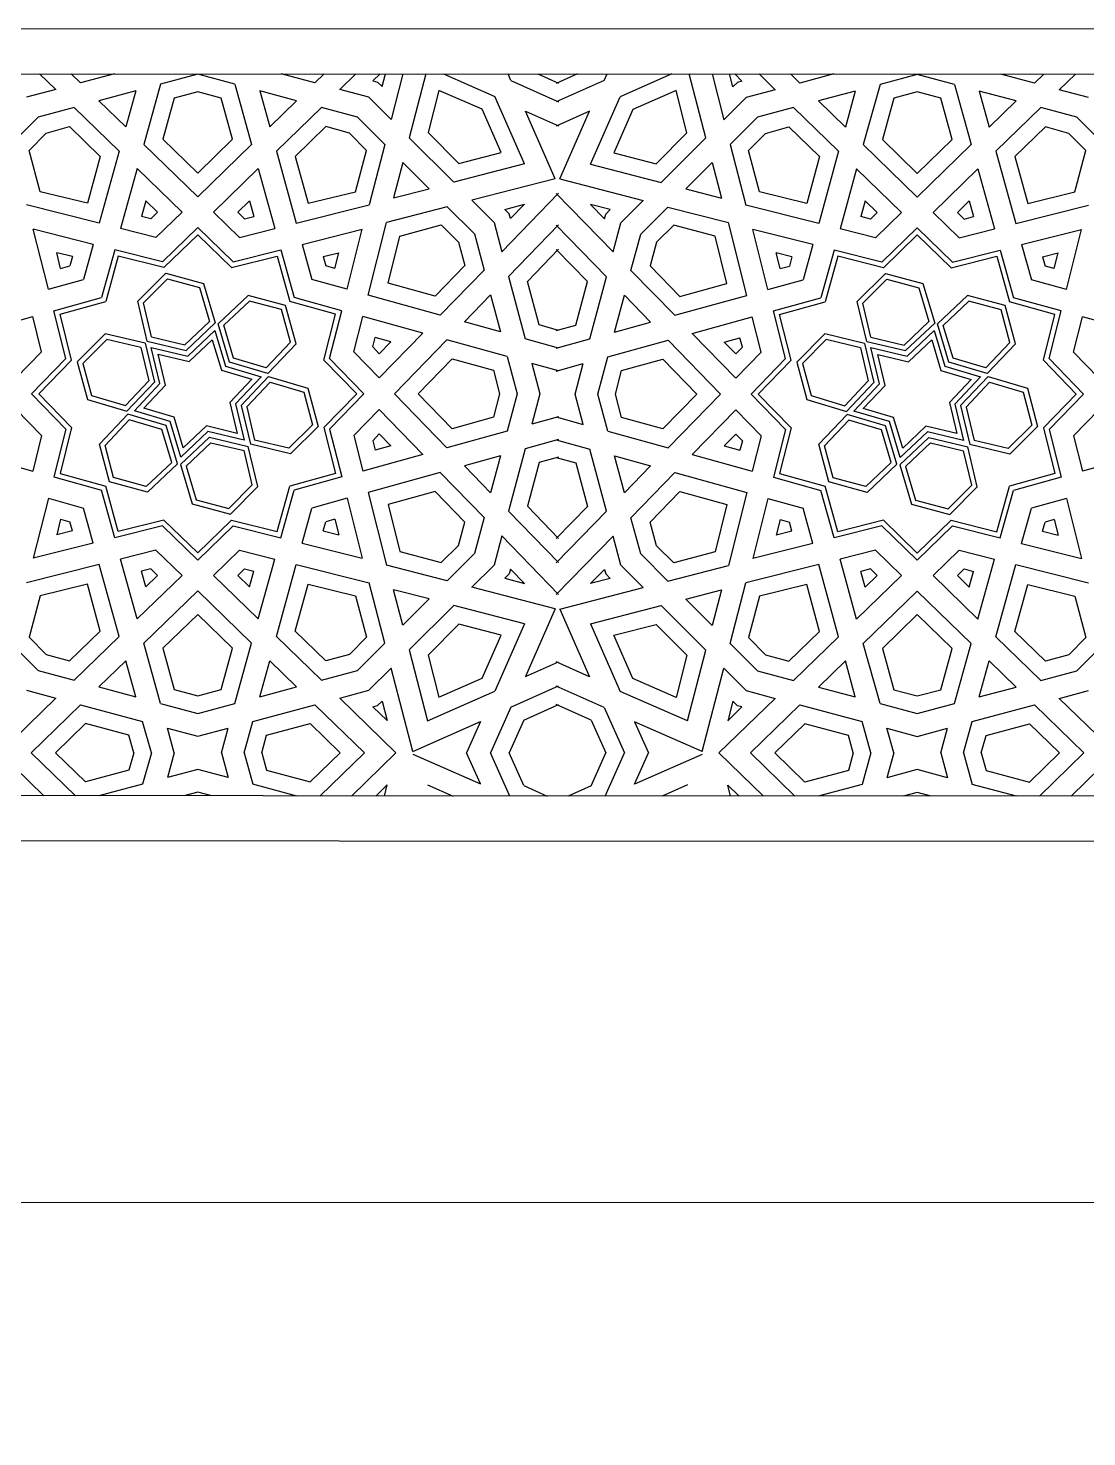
# Model space of a CAD drawing. Header units: inches. Extents: x 13054 to 48691, y 5623 to 20391.
# Drawn here: x 48377.55 to 48389.29, y 18873.44 to 18889.05 of the extents above; entities that cross this region are included whole.
import ezdxf

# ---------------------------------------------------------------- set-up
doc = ezdxf.new("R2010")
doc.units = ezdxf.units.IN
doc.header["$MEASUREMENT"] = 0

msp = doc.modelspace()

# ---------------------------------------------------------------- linework, layer by layer
at = {"transparency": 33554483}
for p, q in [((48359.01, 18889.046), (48454.949, 18889.021)), ((48359.51, 18888.546), (48454.449, 18888.521)), ((48377.68, 18888.541), (48377.86, 18888.367)), ((48378.031, 18888.541), (48378.134, 18888.44)), ((48378.51, 18888.541), (48378.134, 18888.44)), ((48380.733, 18888.44), (48380.359, 18888.54)), ((48380.836, 18888.54), (48380.733, 18888.44)), ((48381.186, 18888.54), (48381.008, 18888.367)), ((48381.456, 18888.54), (48381.376, 18888.462)), ((48381.477, 18888.399), (48381.514, 18888.54)), ((48381.708, 18888.54), (48381.577, 18888.034)), ((48381.96, 18888.54), (48381.777, 18887.833)), ((48382.158, 18888.54), (48382.728, 18888.289)), ((48382.905, 18888.467), (48382.873, 18888.54)), ((48383.203, 18888.54), (48383.434, 18888.436)), ((48383.644, 18888.539), (48383.408, 18888.434)), ((48383.937, 18888.465), (48383.97, 18888.539)), ((48384.687, 18888.539), (48384.115, 18888.287)), ((48385.065, 18887.831), (48384.882, 18888.539)), ((48385.134, 18888.539), (48385.265, 18888.032)), ((48385.365, 18888.397), (48385.328, 18888.539)), ((48385.385, 18888.539), (48385.466, 18888.46)), ((48385.655, 18888.539), (48385.834, 18888.364)), ((48386.005, 18888.539), (48386.109, 18888.438)), ((48386.485, 18888.539), (48386.109, 18888.438)), ((48388.708, 18888.438), (48388.334, 18888.538)), ((48388.811, 18888.538), (48388.708, 18888.438)), ((48389.161, 18888.538), (48388.982, 18888.364)), ((48379.021, 18888.425), (48378.836, 18887.758)), ((48379.434, 18888.536), (48379.021, 18888.425)), ((48379.846, 18888.425), (48379.434, 18888.536)), ((48379.846, 18888.425), (48380.031, 18887.758)), ((48381.376, 18888.462), (48381.427, 18888.449)), ((48381.427, 18888.449), (48381.477, 18888.399)), ((48382.905, 18888.467), (48383.434, 18888.231)), ((48383.937, 18888.465), (48383.408, 18888.229)), ((48385.415, 18888.446), (48385.365, 18888.397)), ((48385.466, 18888.46), (48385.415, 18888.446)), ((48386.996, 18888.423), (48386.811, 18887.756)), ((48387.408, 18888.533), (48386.996, 18888.423)), ((48387.821, 18888.423), (48387.408, 18888.533)), ((48387.821, 18888.423), (48388.006, 18887.756)), ((48377.86, 18888.367), (48377.537, 18888.28)), ((48378.748, 18888.352), (48378.338, 18888.242)), ((48378.338, 18888.242), (48378.637, 18887.952)), ((48378.748, 18888.352), (48378.637, 18887.952)), ((48379.174, 18888.271), (48379.047, 18887.815)), ((48379.434, 18888.341), (48379.174, 18888.271)), ((48379.694, 18888.271), (48379.434, 18888.341)), ((48379.82, 18887.815), (48379.694, 18888.271)), ((48380.529, 18888.242), (48380.12, 18888.352)), ((48380.12, 18888.352), (48380.231, 18887.952)), ((48380.529, 18888.242), (48380.231, 18887.952)), ((48381.33, 18888.28), (48381.008, 18888.367)), ((48381.577, 18888.034), (48381.33, 18888.28)), ((48382.107, 18888.357), (48381.986, 18887.89)), ((48382.585, 18888.147), (48382.107, 18888.357)), ((48383.056, 18887.542), (48382.728, 18888.289)), ((48383.786, 18887.54), (48384.115, 18888.287)), ((48384.735, 18888.355), (48384.257, 18888.145)), ((48384.856, 18887.888), (48384.735, 18888.355)), ((48385.512, 18888.278), (48385.265, 18888.032)), ((48385.834, 18888.364), (48385.512, 18888.278)), ((48386.722, 18888.35), (48386.313, 18888.24)), ((48386.313, 18888.24), (48386.612, 18887.95)), ((48386.722, 18888.35), (48386.612, 18887.95)), ((48387.148, 18888.269), (48387.022, 18887.813)), ((48387.408, 18888.339), (48387.148, 18888.269)), ((48387.669, 18888.269), (48387.408, 18888.339)), ((48387.795, 18887.813), (48387.669, 18888.269)), ((48388.504, 18888.24), (48388.095, 18888.35)), ((48388.095, 18888.35), (48388.205, 18887.95)), ((48388.504, 18888.24), (48388.205, 18887.95)), ((48389.305, 18888.278), (48388.982, 18888.364)), ((48378.064, 18888.168), (48377.664, 18888.061)), ((48378.064, 18888.168), (48378.563, 18887.684)), ((48380.804, 18888.168), (48380.305, 18887.684)), ((48381.204, 18888.061), (48380.804, 18888.168)), ((48382.796, 18887.669), (48382.585, 18888.147)), ((48383.066, 18888.128), (48383.434, 18887.963)), ((48383.396, 18887.378), (48383.066, 18888.128)), ((48383.777, 18888.126), (48383.408, 18887.961)), ((48383.447, 18887.376), (48383.777, 18888.126)), ((48384.257, 18888.145), (48384.047, 18887.666)), ((48386.038, 18888.166), (48385.638, 18888.059)), ((48386.038, 18888.166), (48386.537, 18887.682)), ((48388.779, 18888.166), (48388.28, 18887.682)), ((48389.178, 18888.059), (48388.779, 18888.166)), ((48377.664, 18888.061), (48377.362, 18887.759)), ((48377.753, 18887.884), (48378.012, 18887.955)), ((48378.012, 18887.955), (48378.353, 18887.626)), ((48380.855, 18887.955), (48380.515, 18887.626)), ((48381.115, 18887.884), (48380.855, 18887.955)), ((48381.506, 18887.759), (48381.204, 18888.061)), ((48385.638, 18888.059), (48385.336, 18887.757)), ((48385.727, 18887.881), (48385.987, 18887.953)), ((48385.987, 18887.953), (48386.327, 18887.624)), ((48388.83, 18887.953), (48388.49, 18887.624)), ((48389.09, 18887.881), (48388.83, 18887.953)), ((48389.48, 18887.757), (48389.178, 18888.059)), ((48377.564, 18887.692), (48377.753, 18887.884)), ((48378.836, 18887.758), (48379.434, 18887.177)), ((48379.047, 18887.815), (48379.434, 18887.439)), ((48379.434, 18887.439), (48379.82, 18887.815)), ((48380.031, 18887.758), (48379.434, 18887.177)), ((48381.304, 18887.692), (48381.115, 18887.884)), ((48381.506, 18887.759), (48381.332, 18887.089)), ((48382.272, 18887.339), (48381.777, 18887.833)), ((48381.986, 18887.89), (48382.328, 18887.548)), ((48384.514, 18887.545), (48384.856, 18887.888)), ((48384.571, 18887.337), (48385.065, 18887.831)), ((48385.538, 18887.69), (48385.727, 18887.881)), ((48387.022, 18887.813), (48387.408, 18887.437)), ((48387.408, 18887.437), (48387.795, 18887.813)), ((48389.279, 18887.69), (48389.09, 18887.881)), ((48377.686, 18887.234), (48377.564, 18887.692)), ((48378.353, 18887.626), (48378.21, 18887.106)), ((48378.563, 18887.684), (48378.341, 18886.885)), ((48380.305, 18887.684), (48380.526, 18886.885)), ((48380.515, 18887.626), (48380.658, 18887.106)), ((48381.182, 18887.234), (48381.304, 18887.692)), ((48382.328, 18887.548), (48382.796, 18887.669)), ((48384.047, 18887.666), (48384.514, 18887.545)), ((48385.336, 18887.757), (48385.51, 18887.087)), ((48385.661, 18887.232), (48385.538, 18887.69)), ((48386.327, 18887.624), (48386.184, 18887.104)), ((48386.537, 18887.682), (48386.316, 18886.883)), ((48386.811, 18887.756), (48387.408, 18887.175)), ((48388.006, 18887.756), (48387.408, 18887.175)), ((48388.28, 18887.682), (48388.501, 18886.883)), ((48388.49, 18887.624), (48388.633, 18887.104)), ((48389.156, 18887.232), (48389.279, 18887.69)), ((48378.762, 18887.49), (48378.578, 18886.826)), ((48378.762, 18887.49), (48379.259, 18887.007)), ((48380.105, 18887.49), (48379.609, 18887.007)), ((48380.105, 18887.49), (48380.289, 18886.826)), ((48381.706, 18887.559), (48381.604, 18887.166)), ((48381.997, 18887.268), (48381.706, 18887.559)), ((48383.056, 18887.542), (48382.272, 18887.339)), ((48383.786, 18887.54), (48384.571, 18887.337)), ((48384.845, 18887.266), (48385.136, 18887.557)), ((48385.136, 18887.557), (48385.238, 18887.164)), ((48386.737, 18887.488), (48386.553, 18886.824)), ((48386.737, 18887.488), (48387.233, 18887.005)), ((48388.08, 18887.488), (48387.584, 18887.005)), ((48388.08, 18887.488), (48388.264, 18886.824)), ((48383.396, 18887.378), (48382.472, 18887.139)), ((48383.447, 18887.376), (48384.37, 18887.136)), ((48378.21, 18887.106), (48377.686, 18887.234)), ((48378.859, 18887.134), (48378.81, 18886.961)), ((48378.859, 18887.134), (48378.989, 18887.007)), ((48380.009, 18887.134), (48379.878, 18887.007)), ((48380.009, 18887.134), (48380.057, 18886.961)), ((48380.658, 18887.106), (48381.182, 18887.234)), ((48381.604, 18887.166), (48381.997, 18887.268)), ((48382.472, 18887.139), (48382.718, 18886.892)), ((48383.434, 18887.217), (48382.805, 18886.569)), ((48383.408, 18887.215), (48384.037, 18886.567)), ((48384.124, 18886.89), (48384.37, 18887.136)), ((48384.845, 18887.266), (48385.238, 18887.164)), ((48386.184, 18887.104), (48385.661, 18887.232)), ((48388.633, 18887.104), (48389.156, 18887.232)), ((48378.341, 18886.885), (48377.535, 18887.089)), ((48378.989, 18887.007), (48378.914, 18886.934)), ((48379.259, 18887.007), (48378.97, 18886.727)), ((48379.609, 18887.007), (48379.898, 18886.727)), ((48379.878, 18887.007), (48379.953, 18886.934)), ((48380.526, 18886.885), (48381.332, 18887.089)), ((48382.198, 18887.068), (48381.527, 18886.894)), ((48382.198, 18887.068), (48382.5, 18886.766)), ((48382.837, 18887.039), (48383.054, 18887.095)), ((48382.887, 18886.989), (48382.837, 18887.039)), ((48382.901, 18886.938), (48382.887, 18886.989)), ((48383.054, 18887.095), (48382.901, 18886.938)), ((48384.005, 18887.037), (48383.788, 18887.093)), ((48383.788, 18887.093), (48383.942, 18886.935)), ((48383.942, 18886.935), (48383.955, 18886.987)), ((48383.955, 18886.987), (48384.005, 18887.037)), ((48384.343, 18886.763), (48384.645, 18887.065)), ((48384.645, 18887.065), (48385.315, 18886.892)), ((48386.316, 18886.883), (48385.51, 18887.087)), ((48386.833, 18887.132), (48386.785, 18886.959)), ((48386.833, 18887.132), (48386.964, 18887.005)), ((48386.964, 18887.005), (48386.889, 18886.932)), ((48387.233, 18887.005), (48386.945, 18886.725)), ((48387.584, 18887.005), (48387.872, 18886.725)), ((48387.984, 18887.132), (48387.853, 18887.005)), ((48387.853, 18887.005), (48387.928, 18886.932)), ((48387.984, 18887.132), (48388.032, 18886.959)), ((48388.501, 18886.883), (48389.307, 18887.087)), ((48378.97, 18886.727), (48378.578, 18886.826)), ((48378.914, 18886.934), (48378.81, 18886.961)), ((48379.434, 18886.837), (48379.042, 18886.457)), ((48379.434, 18886.837), (48379.825, 18886.457)), ((48379.898, 18886.727), (48380.289, 18886.826)), ((48379.953, 18886.934), (48380.057, 18886.961)), ((48381.324, 18886.088), (48381.527, 18886.894)), ((48381.672, 18886.743), (48382.13, 18886.866)), ((48382.13, 18886.866), (48382.322, 18886.677)), ((48382.718, 18886.892), (48382.805, 18886.569)), ((48383.434, 18886.866), (48382.878, 18886.295)), ((48383.408, 18886.864), (48383.964, 18886.293)), ((48384.037, 18886.567), (48384.124, 18886.89)), ((48384.712, 18886.863), (48384.52, 18886.675)), ((48385.17, 18886.741), (48384.712, 18886.863)), ((48385.519, 18886.086), (48385.315, 18886.892)), ((48386.945, 18886.725), (48386.553, 18886.824)), ((48386.889, 18886.932), (48386.785, 18886.959)), ((48387.408, 18886.835), (48387.017, 18886.454)), ((48387.408, 18886.835), (48387.8, 18886.454)), ((48387.872, 18886.725), (48388.264, 18886.824)), ((48387.928, 18886.932), (48388.032, 18886.959)), ((48377.779, 18886.153), (48377.611, 18886.818)), ((48378.276, 18886.65), (48377.611, 18886.818)), ((48379.434, 18886.758), (48379.059, 18886.394)), ((48379.434, 18886.758), (48379.809, 18886.394)), ((48380.591, 18886.65), (48381.256, 18886.818)), ((48381.088, 18886.153), (48381.256, 18886.818)), ((48381.544, 18886.22), (48381.672, 18886.743)), ((48382.322, 18886.677), (48382.394, 18886.417)), ((48382.5, 18886.766), (48382.607, 18886.366)), ((48384.235, 18886.363), (48384.343, 18886.763)), ((48384.52, 18886.675), (48384.449, 18886.415)), ((48385.298, 18886.217), (48385.17, 18886.741)), ((48385.754, 18886.151), (48385.586, 18886.816)), ((48386.251, 18886.648), (48385.586, 18886.816)), ((48387.408, 18886.756), (48387.034, 18886.392)), ((48387.408, 18886.756), (48387.783, 18886.392)), ((48388.566, 18886.648), (48389.231, 18886.816)), ((48389.063, 18886.151), (48389.231, 18886.816)), ((48377.914, 18886.385), (48377.87, 18886.559)), ((48378.044, 18886.515), (48377.87, 18886.559)), ((48378.044, 18886.515), (48378.016, 18886.413)), ((48378.276, 18886.65), (48378.168, 18886.261)), ((48378.513, 18886.59), (48378.367, 18886.062)), ((48378.553, 18886.522), (48378.413, 18886.017)), ((48379.042, 18886.457), (48378.513, 18886.59)), ((48379.059, 18886.394), (48378.553, 18886.522)), ((48379.809, 18886.394), (48380.315, 18886.522)), ((48379.825, 18886.457), (48380.355, 18886.59)), ((48380.315, 18886.522), (48380.455, 18886.017)), ((48380.355, 18886.59), (48380.501, 18886.062)), ((48380.591, 18886.65), (48380.699, 18886.261)), ((48380.824, 18886.515), (48380.997, 18886.559)), ((48380.824, 18886.515), (48380.852, 18886.413)), ((48380.953, 18886.385), (48380.997, 18886.559)), ((48383.087, 18886.24), (48383.434, 18886.597)), ((48383.755, 18886.238), (48383.408, 18886.595)), ((48385.889, 18886.383), (48385.845, 18886.557)), ((48386.019, 18886.513), (48385.845, 18886.557)), ((48386.019, 18886.513), (48385.991, 18886.411)), ((48386.251, 18886.648), (48386.143, 18886.259)), ((48386.488, 18886.588), (48386.341, 18886.06)), ((48386.527, 18886.52), (48386.387, 18886.015)), ((48387.017, 18886.454), (48386.488, 18886.588)), ((48387.034, 18886.392), (48386.527, 18886.52)), ((48387.783, 18886.392), (48388.29, 18886.52)), ((48387.8, 18886.454), (48388.329, 18886.588)), ((48388.29, 18886.52), (48388.43, 18886.015)), ((48388.329, 18886.588), (48388.475, 18886.06)), ((48388.566, 18886.648), (48388.674, 18886.259)), ((48388.798, 18886.513), (48388.972, 18886.557)), ((48388.798, 18886.513), (48388.826, 18886.411)), ((48388.928, 18886.383), (48388.972, 18886.557)), ((48377.914, 18886.385), (48378.016, 18886.413)), ((48380.953, 18886.385), (48380.852, 18886.413)), ((48382.394, 18886.417), (48382.064, 18886.077)), ((48382.607, 18886.366), (48382.122, 18885.867)), ((48384.235, 18886.363), (48384.72, 18885.865)), ((48384.449, 18886.415), (48384.778, 18886.075)), ((48385.889, 18886.383), (48385.991, 18886.411)), ((48388.928, 18886.383), (48388.826, 18886.411)), ((48377.779, 18886.153), (48378.168, 18886.261)), ((48378.768, 18886.021), (48379.08, 18886.331)), ((48378.831, 18886.004), (48379.097, 18886.268)), ((48379.08, 18886.331), (48379.497, 18886.218)), ((48379.097, 18886.268), (48379.452, 18886.172)), ((48379.497, 18886.218), (48379.627, 18885.78)), ((48381.088, 18886.153), (48380.699, 18886.261)), ((48382.064, 18886.077), (48381.544, 18886.22)), ((48382.878, 18886.295), (48383.063, 18885.606)), ((48383.217, 18885.758), (48383.087, 18886.24)), ((48383.626, 18885.756), (48383.755, 18886.238)), ((48383.779, 18885.604), (48383.964, 18886.293)), ((48384.778, 18886.075), (48385.298, 18886.217)), ((48385.754, 18886.151), (48386.143, 18886.259)), ((48386.743, 18886.019), (48387.055, 18886.329)), ((48386.805, 18886.001), (48387.071, 18886.266)), ((48387.055, 18886.329), (48387.471, 18886.216)), ((48387.071, 18886.266), (48387.426, 18886.17)), ((48387.471, 18886.216), (48387.602, 18885.778)), ((48389.063, 18886.151), (48388.674, 18886.259)), ((48377.839, 18885.916), (48378.367, 18886.062)), ((48379.452, 18886.172), (48379.563, 18885.797)), ((48379.991, 18886.086), (48379.659, 18885.772)), ((48380.408, 18885.975), (48379.991, 18886.086)), ((48381.029, 18885.916), (48380.501, 18886.062)), ((48382.122, 18885.867), (48381.324, 18886.088)), ((48382.68, 18886.091), (48382.39, 18885.792)), ((48382.68, 18886.091), (48382.79, 18885.682)), ((48384.052, 18885.68), (48384.162, 18886.089)), ((48384.162, 18886.089), (48384.452, 18885.79)), ((48384.72, 18885.865), (48385.519, 18886.086)), ((48385.814, 18885.914), (48386.341, 18886.06)), ((48387.426, 18886.17), (48387.538, 18885.795)), ((48387.965, 18886.084), (48387.634, 18885.77)), ((48388.382, 18885.973), (48387.965, 18886.084)), ((48389.003, 18885.914), (48388.475, 18886.06)), ((48377.973, 18885.387), (48377.839, 18885.916)), ((48377.907, 18885.877), (48378.413, 18886.017)), ((48378.874, 18885.579), (48378.768, 18886.021)), ((48378.921, 18885.625), (48378.831, 18886.004)), ((48380.007, 18886.023), (48379.723, 18885.755)), ((48380.362, 18885.929), (48380.007, 18886.023)), ((48380.46, 18885.567), (48380.362, 18885.929)), ((48380.523, 18885.551), (48380.408, 18885.975)), ((48380.96, 18885.877), (48380.455, 18886.017)), ((48380.895, 18885.387), (48381.029, 18885.916)), ((48385.947, 18885.385), (48385.814, 18885.914)), ((48385.882, 18885.875), (48386.387, 18886.015)), ((48386.849, 18885.576), (48386.743, 18886.019)), ((48386.896, 18885.623), (48386.805, 18886.001)), ((48387.981, 18886.021), (48387.697, 18885.753)), ((48388.337, 18885.927), (48387.981, 18886.021)), ((48388.435, 18885.565), (48388.337, 18885.927)), ((48388.497, 18885.549), (48388.382, 18885.973)), ((48388.935, 18885.875), (48388.43, 18886.015)), ((48388.869, 18885.385), (48389.003, 18885.914)), ((48376.94, 18885.667), (48377.604, 18885.851)), ((48377.703, 18885.459), (48377.604, 18885.851)), ((48378.035, 18885.37), (48377.907, 18885.877)), ((48379.289, 18885.538), (48379.563, 18885.797)), ((48379.305, 18885.476), (48379.627, 18885.78)), ((48379.785, 18885.347), (48379.659, 18885.772)), ((48379.831, 18885.392), (48379.723, 18885.755)), ((48380.832, 18885.37), (48380.96, 18885.877)), ((48381.165, 18885.459), (48381.264, 18885.851)), ((48381.928, 18885.667), (48381.264, 18885.851)), ((48382.79, 18885.682), (48382.39, 18885.792)), ((48383.434, 18885.698), (48383.217, 18885.758)), ((48383.408, 18885.696), (48383.626, 18885.756)), ((48384.052, 18885.68), (48384.452, 18885.79)), ((48384.914, 18885.665), (48385.578, 18885.849)), ((48385.677, 18885.457), (48385.578, 18885.849)), ((48386.01, 18885.368), (48385.882, 18885.875)), ((48387.263, 18885.536), (48387.538, 18885.795)), ((48387.28, 18885.474), (48387.602, 18885.778)), ((48387.76, 18885.345), (48387.634, 18885.77)), ((48387.805, 18885.39), (48387.697, 18885.753)), ((48388.807, 18885.368), (48388.935, 18885.875)), ((48389.14, 18885.457), (48389.239, 18885.849)), ((48389.903, 18885.665), (48389.239, 18885.849)), ((48378.408, 18885.661), (48378.098, 18885.349)), ((48378.426, 18885.599), (48378.161, 18885.333)), ((48378.851, 18885.555), (48378.408, 18885.661)), ((48378.804, 18885.508), (48378.426, 18885.599)), ((48378.874, 18885.579), (48379.305, 18885.476)), ((48378.921, 18885.625), (48379.289, 18885.538)), ((48379.322, 18885.414), (48379.622, 18885.698)), ((48379.338, 18885.352), (48379.594, 18885.594)), ((48379.594, 18885.594), (48379.695, 18885.256)), ((48379.622, 18885.698), (48379.74, 18885.302)), ((48381.373, 18885.515), (48381.399, 18885.619)), ((48381.572, 18885.571), (48381.399, 18885.619)), ((48381.928, 18885.667), (48381.445, 18885.171)), ((48382.196, 18885.593), (48381.616, 18884.996)), ((48382.863, 18885.408), (48382.196, 18885.593)), ((48383.434, 18885.503), (48383.063, 18885.606)), ((48383.408, 18885.501), (48383.779, 18885.604)), ((48383.979, 18885.406), (48384.646, 18885.591)), ((48384.646, 18885.591), (48385.227, 18884.993)), ((48384.914, 18885.665), (48385.397, 18885.169)), ((48385.27, 18885.569), (48385.443, 18885.617)), ((48385.47, 18885.513), (48385.443, 18885.617)), ((48386.383, 18885.659), (48386.073, 18885.347)), ((48386.4, 18885.597), (48386.136, 18885.33)), ((48386.825, 18885.553), (48386.383, 18885.659)), ((48386.779, 18885.506), (48386.4, 18885.597)), ((48386.849, 18885.576), (48387.28, 18885.474)), ((48386.896, 18885.623), (48387.263, 18885.536)), ((48387.296, 18885.412), (48387.597, 18885.696)), ((48387.313, 18885.35), (48387.569, 18885.592)), ((48387.569, 18885.592), (48387.669, 18885.254)), ((48387.597, 18885.696), (48387.715, 18885.3)), ((48377.422, 18885.171), (48377.703, 18885.459)), ((48378.804, 18885.508), (48378.892, 18885.141)), ((48378.851, 18885.555), (48378.954, 18885.124)), ((48378.919, 18885.51), (48379.322, 18885.414)), ((48379.015, 18885.108), (48378.919, 18885.51)), ((48378.996, 18885.434), (48379.338, 18885.352)), ((48379.077, 18885.091), (48378.996, 18885.434)), ((48380.193, 18885.285), (48380.46, 18885.567)), ((48380.21, 18885.221), (48380.523, 18885.551)), ((48381.445, 18885.171), (48381.165, 18885.459)), ((48381.445, 18885.44), (48381.373, 18885.515)), ((48381.572, 18885.571), (48381.445, 18885.44)), ((48385.27, 18885.569), (48385.397, 18885.438)), ((48385.397, 18885.438), (48385.47, 18885.513)), ((48385.397, 18885.169), (48385.677, 18885.457)), ((48386.779, 18885.506), (48386.866, 18885.139)), ((48386.825, 18885.553), (48386.928, 18885.122)), ((48386.894, 18885.508), (48387.296, 18885.412)), ((48386.99, 18885.106), (48386.894, 18885.508)), ((48386.97, 18885.432), (48387.313, 18885.35)), ((48387.052, 18885.089), (48386.97, 18885.432)), ((48388.168, 18885.282), (48388.435, 18885.565)), ((48388.185, 18885.219), (48388.497, 18885.549)), ((48389.42, 18885.169), (48389.14, 18885.457)), ((48377.592, 18884.996), (48377.973, 18885.387)), ((48377.671, 18884.996), (48378.035, 18885.37)), ((48378.098, 18885.349), (48378.211, 18884.933)), ((48378.161, 18885.333), (48378.257, 18884.978)), ((48379.74, 18885.302), (48380.136, 18885.184)), ((48380.21, 18885.221), (48379.785, 18885.347)), ((48380.193, 18885.285), (48379.831, 18885.392)), ((48381.197, 18884.996), (48380.832, 18885.37)), ((48381.275, 18884.996), (48380.895, 18885.387)), ((48381.878, 18884.996), (48382.253, 18885.382)), ((48382.253, 18885.382), (48382.71, 18885.256)), ((48382.863, 18885.408), (48382.974, 18884.996)), ((48383.136, 18885.332), (48383.227, 18884.996)), ((48383.434, 18885.25), (48383.136, 18885.332)), ((48383.408, 18885.248), (48383.706, 18885.33)), ((48383.616, 18884.993), (48383.706, 18885.33)), ((48383.868, 18884.993), (48383.979, 18885.406)), ((48384.132, 18885.254), (48384.589, 18885.38)), ((48384.589, 18885.38), (48384.965, 18884.993)), ((48385.567, 18884.993), (48385.947, 18885.385)), ((48385.646, 18884.993), (48386.01, 18885.368)), ((48386.073, 18885.347), (48386.186, 18884.931)), ((48386.136, 18885.33), (48386.232, 18884.976)), ((48387.715, 18885.3), (48388.111, 18885.182)), ((48388.185, 18885.219), (48387.76, 18885.345)), ((48388.168, 18885.282), (48387.805, 18885.39)), ((48389.171, 18884.993), (48388.807, 18885.368)), ((48389.25, 18884.993), (48388.869, 18885.385)), ((48378.892, 18885.141), (48378.632, 18884.866)), ((48378.954, 18885.124), (48378.649, 18884.802)), ((48378.731, 18884.807), (48379.015, 18885.108)), ((48379.695, 18885.256), (48380.032, 18885.156)), ((48380.032, 18885.156), (48379.79, 18884.9)), ((48380.136, 18885.184), (48379.852, 18884.883)), ((48380.219, 18885.189), (48379.914, 18884.867)), ((48380.236, 18885.125), (48379.976, 18884.85)), ((48380.219, 18885.189), (48380.655, 18885.059)), ((48380.236, 18885.125), (48380.608, 18885.014)), ((48382.71, 18885.256), (48382.779, 18884.996)), ((48384.063, 18884.993), (48384.132, 18885.254)), ((48386.866, 18885.139), (48386.607, 18884.864)), ((48386.928, 18885.122), (48386.624, 18884.8)), ((48386.706, 18884.805), (48386.99, 18885.106)), ((48387.669, 18885.254), (48388.007, 18885.154)), ((48388.007, 18885.154), (48387.765, 18884.898)), ((48388.111, 18885.182), (48387.827, 18884.881)), ((48388.193, 18885.187), (48387.889, 18884.865)), ((48388.21, 18885.123), (48387.951, 18884.848)), ((48388.193, 18885.187), (48388.629, 18885.057)), ((48388.21, 18885.123), (48388.583, 18885.012)), ((48377.592, 18884.996), (48377.973, 18884.604)), ((48377.671, 18884.996), (48378.035, 18884.621)), ((48378.257, 18884.978), (48378.632, 18884.866)), ((48378.835, 18884.835), (48379.077, 18885.091)), ((48380.608, 18885.014), (48380.704, 18884.651)), ((48380.655, 18885.059), (48380.767, 18884.634)), ((48381.197, 18884.996), (48380.832, 18884.621)), ((48381.275, 18884.996), (48380.895, 18884.604)), ((48382.196, 18884.398), (48381.616, 18884.996)), ((48382.253, 18884.609), (48381.878, 18884.996)), ((48382.779, 18884.996), (48382.71, 18884.735)), ((48382.974, 18884.996), (48382.863, 18884.583)), ((48383.227, 18884.996), (48383.136, 18884.659)), ((48383.706, 18884.657), (48383.616, 18884.993)), ((48383.979, 18884.581), (48383.868, 18884.993)), ((48384.132, 18884.733), (48384.063, 18884.993)), ((48384.965, 18884.993), (48384.589, 18884.607)), ((48384.646, 18884.396), (48385.227, 18884.993)), ((48385.567, 18884.993), (48385.947, 18884.602)), ((48385.646, 18884.993), (48386.01, 18884.619)), ((48386.232, 18884.976), (48386.607, 18884.864)), ((48386.81, 18884.833), (48387.052, 18885.089)), ((48388.583, 18885.012), (48388.679, 18884.649)), ((48388.629, 18885.057), (48388.742, 18884.632)), ((48389.171, 18884.993), (48388.807, 18884.619)), ((48389.25, 18884.993), (48388.869, 18884.602)), ((48377.422, 18884.82), (48377.703, 18884.532)), ((48378.211, 18884.933), (48378.649, 18884.802)), ((48379.128, 18884.689), (48378.731, 18884.807)), ((48379.173, 18884.735), (48378.835, 18884.835)), ((48379.79, 18884.9), (48379.872, 18884.557)), ((48379.852, 18884.883), (48379.948, 18884.481)), ((48379.914, 18884.867), (48380.017, 18884.436)), ((48379.976, 18884.85), (48380.064, 18884.483)), ((48381.445, 18884.82), (48381.165, 18884.532)), ((48381.928, 18884.324), (48381.445, 18884.82)), ((48384.914, 18884.322), (48385.397, 18884.818)), ((48385.397, 18884.818), (48385.677, 18884.53)), ((48386.186, 18884.931), (48386.624, 18884.8)), ((48387.102, 18884.687), (48386.706, 18884.805)), ((48387.147, 18884.732), (48386.81, 18884.833)), ((48387.765, 18884.898), (48387.847, 18884.555)), ((48387.827, 18884.881), (48387.923, 18884.479)), ((48387.889, 18884.865), (48387.992, 18884.434)), ((48387.951, 18884.848), (48388.038, 18884.48)), ((48389.42, 18884.818), (48389.14, 18884.53)), ((48378.344, 18884.439), (48378.658, 18884.77)), ((48378.406, 18884.423), (48378.675, 18884.707)), ((48379.082, 18884.644), (48378.658, 18884.77)), ((48379.037, 18884.599), (48378.675, 18884.707)), ((48379.209, 18884.219), (48379.082, 18884.644)), ((48379.246, 18884.293), (48379.128, 18884.689)), ((48379.273, 18884.397), (48379.173, 18884.735)), ((48379.529, 18884.639), (48379.273, 18884.397)), ((48379.872, 18884.557), (48379.529, 18884.639)), ((48380.704, 18884.651), (48380.444, 18884.392)), ((48382.71, 18884.735), (48382.253, 18884.609)), ((48383.434, 18884.741), (48383.136, 18884.659)), ((48383.408, 18884.739), (48383.706, 18884.657)), ((48384.589, 18884.607), (48384.132, 18884.733)), ((48386.318, 18884.437), (48386.632, 18884.768)), ((48386.381, 18884.421), (48386.649, 18884.704)), ((48387.057, 18884.642), (48386.632, 18884.768)), ((48387.012, 18884.597), (48386.649, 18884.704)), ((48387.183, 18884.217), (48387.057, 18884.642)), ((48387.22, 18884.291), (48387.102, 18884.687)), ((48387.248, 18884.395), (48387.147, 18884.732)), ((48387.504, 18884.637), (48387.248, 18884.395)), ((48387.847, 18884.555), (48387.504, 18884.637)), ((48388.679, 18884.649), (48388.418, 18884.39)), ((48377.703, 18884.532), (48377.604, 18884.14)), ((48377.973, 18884.604), (48377.839, 18884.075)), ((48378.035, 18884.621), (48377.907, 18884.114)), ((48379.145, 18884.236), (48379.037, 18884.599)), ((48379.241, 18884.211), (48379.562, 18884.515)), ((48379.546, 18884.577), (48379.246, 18884.293)), ((48379.948, 18884.481), (48379.546, 18884.577)), ((48379.562, 18884.515), (48379.993, 18884.412)), ((48380.444, 18884.392), (48380.064, 18884.483)), ((48380.767, 18884.634), (48380.461, 18884.33)), ((48380.832, 18884.621), (48380.96, 18884.114)), ((48380.895, 18884.604), (48381.029, 18884.075)), ((48381.165, 18884.532), (48381.264, 18884.14)), ((48381.445, 18884.551), (48381.373, 18884.476)), ((48381.572, 18884.42), (48381.445, 18884.551)), ((48382.863, 18884.583), (48382.196, 18884.398)), ((48383.434, 18884.488), (48383.063, 18884.385)), ((48383.408, 18884.486), (48383.779, 18884.383)), ((48383.979, 18884.581), (48384.646, 18884.396)), ((48385.27, 18884.418), (48385.397, 18884.549)), ((48385.397, 18884.549), (48385.47, 18884.474)), ((48385.677, 18884.53), (48385.578, 18884.138)), ((48385.947, 18884.602), (48385.814, 18884.073)), ((48386.01, 18884.619), (48385.882, 18884.112)), ((48387.119, 18884.234), (48387.012, 18884.597)), ((48387.215, 18884.209), (48387.537, 18884.513)), ((48387.521, 18884.575), (48387.22, 18884.291)), ((48387.923, 18884.479), (48387.521, 18884.575)), ((48387.537, 18884.513), (48387.968, 18884.41)), ((48388.742, 18884.632), (48388.436, 18884.328)), ((48388.807, 18884.619), (48388.935, 18884.112)), ((48388.869, 18884.602), (48389.003, 18884.073)), ((48389.14, 18884.53), (48389.239, 18884.138)), ((48378.454, 18884.021), (48378.344, 18884.439)), ((48378.5, 18884.067), (48378.406, 18884.423)), ((48379.304, 18884.194), (48379.579, 18884.453)), ((48379.579, 18884.453), (48379.947, 18884.366)), ((48380.037, 18883.986), (48379.947, 18884.366)), ((48380.099, 18883.968), (48379.993, 18884.412)), ((48380.461, 18884.33), (48380.017, 18884.436)), ((48381.373, 18884.476), (48381.399, 18884.372)), ((48381.572, 18884.42), (48381.399, 18884.372)), ((48383.063, 18884.385), (48382.878, 18883.696)), ((48383.964, 18883.694), (48383.779, 18884.383)), ((48385.27, 18884.418), (48385.443, 18884.37)), ((48385.47, 18884.474), (48385.443, 18884.37)), ((48386.429, 18884.019), (48386.318, 18884.437)), ((48386.475, 18884.065), (48386.381, 18884.421)), ((48387.279, 18884.192), (48387.554, 18884.451)), ((48387.554, 18884.451), (48387.921, 18884.364)), ((48388.012, 18883.983), (48387.921, 18884.364)), ((48388.074, 18883.966), (48387.968, 18884.41)), ((48388.436, 18884.328), (48387.992, 18884.434)), ((48388.418, 18884.39), (48388.038, 18884.48)), ((48376.94, 18884.324), (48377.604, 18884.14)), ((48379.145, 18884.236), (48378.862, 18883.969)), ((48379.209, 18884.219), (48378.878, 18883.907)), ((48379.241, 18884.211), (48379.37, 18883.775)), ((48379.304, 18884.194), (48379.415, 18883.821)), ((48381.928, 18884.324), (48381.264, 18884.14)), ((48382.79, 18884.309), (48382.39, 18884.199)), ((48382.68, 18883.9), (48382.39, 18884.199)), ((48382.79, 18884.309), (48382.68, 18883.9)), ((48383.217, 18884.233), (48383.087, 18883.751)), ((48383.434, 18884.293), (48383.217, 18884.233)), ((48383.408, 18884.291), (48383.626, 18884.231)), ((48383.626, 18884.231), (48383.755, 18883.748)), ((48384.162, 18883.898), (48384.052, 18884.307)), ((48384.052, 18884.307), (48384.452, 18884.197)), ((48384.162, 18883.898), (48384.452, 18884.197)), ((48384.914, 18884.322), (48385.578, 18884.138)), ((48387.119, 18884.234), (48386.837, 18883.967)), ((48387.183, 18884.217), (48386.853, 18883.904)), ((48387.215, 18884.209), (48387.345, 18883.773)), ((48387.279, 18884.192), (48387.39, 18883.819)), ((48389.903, 18884.322), (48389.239, 18884.138)), ((48377.839, 18884.075), (48378.367, 18883.929)), ((48377.907, 18884.114), (48378.413, 18883.974)), ((48378.878, 18883.907), (48378.454, 18884.021)), ((48378.862, 18883.969), (48378.5, 18884.067)), ((48380.96, 18884.114), (48380.455, 18883.974)), ((48381.029, 18884.075), (48380.501, 18883.929)), ((48382.122, 18884.124), (48381.324, 18883.903)), ((48382.607, 18883.625), (48382.122, 18884.124)), ((48384.235, 18883.623), (48384.72, 18884.122)), ((48384.72, 18884.122), (48385.519, 18883.901)), ((48385.814, 18884.073), (48386.341, 18883.926)), ((48385.882, 18884.112), (48386.387, 18883.972)), ((48386.853, 18883.904), (48386.429, 18884.019)), ((48386.837, 18883.967), (48386.475, 18884.065)), ((48388.935, 18884.112), (48388.43, 18883.972)), ((48389.003, 18884.073), (48388.475, 18883.926)), ((48378.513, 18883.401), (48378.367, 18883.929)), ((48378.553, 18883.469), (48378.413, 18883.974)), ((48379.778, 18883.725), (48380.037, 18883.986)), ((48379.795, 18883.662), (48380.099, 18883.968)), ((48380.315, 18883.469), (48380.455, 18883.974)), ((48380.355, 18883.401), (48380.501, 18883.929)), ((48381.324, 18883.903), (48381.527, 18883.097)), ((48382.064, 18883.914), (48381.544, 18883.771)), ((48382.394, 18883.574), (48382.064, 18883.914)), ((48384.449, 18883.572), (48384.778, 18883.912)), ((48384.778, 18883.912), (48385.298, 18883.769)), ((48385.519, 18883.901), (48385.315, 18883.095)), ((48386.488, 18883.399), (48386.341, 18883.926)), ((48386.527, 18883.467), (48386.387, 18883.972)), ((48387.753, 18883.723), (48388.012, 18883.983)), ((48387.77, 18883.66), (48388.074, 18883.966)), ((48388.29, 18883.467), (48388.43, 18883.972)), ((48388.329, 18883.399), (48388.475, 18883.926)), ((48377.779, 18883.838), (48377.611, 18883.173)), ((48377.779, 18883.838), (48378.168, 18883.73)), ((48378.276, 18883.341), (48378.168, 18883.73)), ((48379.37, 18883.775), (48379.795, 18883.662)), ((48379.415, 18883.821), (48379.778, 18883.725)), ((48380.591, 18883.341), (48380.699, 18883.73)), ((48381.088, 18883.838), (48380.699, 18883.73)), ((48381.088, 18883.838), (48381.256, 18883.173)), ((48381.544, 18883.771), (48381.672, 18883.248)), ((48383.087, 18883.751), (48383.434, 18883.394)), ((48383.755, 18883.748), (48383.408, 18883.392)), ((48385.298, 18883.769), (48385.17, 18883.246)), ((48385.754, 18883.836), (48385.586, 18883.171)), ((48385.754, 18883.836), (48386.143, 18883.728)), ((48386.251, 18883.339), (48386.143, 18883.728)), ((48387.345, 18883.773), (48387.77, 18883.66)), ((48387.39, 18883.819), (48387.753, 18883.723)), ((48388.566, 18883.339), (48388.674, 18883.728)), ((48389.063, 18883.836), (48388.674, 18883.728)), ((48389.063, 18883.836), (48389.231, 18883.171)), ((48377.914, 18883.606), (48377.87, 18883.432)), ((48377.914, 18883.606), (48378.016, 18883.578)), ((48378.044, 18883.476), (48378.016, 18883.578)), ((48379.059, 18883.597), (48378.553, 18883.469)), ((48379.434, 18883.233), (48379.059, 18883.597)), ((48379.434, 18883.233), (48379.809, 18883.597)), ((48379.809, 18883.597), (48380.315, 18883.469)), ((48380.824, 18883.476), (48380.852, 18883.578)), ((48380.953, 18883.606), (48380.852, 18883.578)), ((48380.953, 18883.606), (48380.997, 18883.432)), ((48382.322, 18883.314), (48382.394, 18883.574)), ((48382.607, 18883.625), (48382.5, 18883.225)), ((48383.434, 18883.125), (48382.878, 18883.696)), ((48383.408, 18883.123), (48383.964, 18883.694)), ((48384.343, 18883.223), (48384.235, 18883.623)), ((48384.52, 18883.312), (48384.449, 18883.572)), ((48385.889, 18883.604), (48385.845, 18883.43)), ((48385.889, 18883.604), (48385.991, 18883.575)), ((48386.019, 18883.474), (48385.991, 18883.575)), ((48387.034, 18883.595), (48386.527, 18883.467)), ((48387.408, 18883.23), (48387.034, 18883.595)), ((48387.408, 18883.23), (48387.783, 18883.595)), ((48387.783, 18883.595), (48388.29, 18883.467)), ((48388.798, 18883.474), (48388.826, 18883.575)), ((48388.928, 18883.604), (48388.826, 18883.575)), ((48388.928, 18883.604), (48388.972, 18883.43)), ((48378.044, 18883.476), (48377.87, 18883.432)), ((48379.042, 18883.534), (48378.513, 18883.401)), ((48379.434, 18883.154), (48379.042, 18883.534)), ((48379.434, 18883.154), (48379.825, 18883.534)), ((48379.825, 18883.534), (48380.355, 18883.401)), ((48380.824, 18883.476), (48380.997, 18883.432)), ((48382.805, 18883.422), (48382.718, 18883.099)), ((48383.434, 18882.774), (48382.805, 18883.422)), ((48383.408, 18882.772), (48384.037, 18883.419)), ((48384.124, 18883.097), (48384.037, 18883.419)), ((48386.019, 18883.474), (48385.845, 18883.43)), ((48387.017, 18883.532), (48386.488, 18883.399)), ((48387.408, 18883.152), (48387.017, 18883.532)), ((48387.408, 18883.152), (48387.8, 18883.532)), ((48387.8, 18883.532), (48388.329, 18883.399)), ((48388.798, 18883.474), (48388.972, 18883.43)), ((48378.276, 18883.341), (48377.611, 18883.173)), ((48378.97, 18883.264), (48378.578, 18883.165)), ((48379.259, 18882.984), (48378.97, 18883.264)), ((48379.609, 18882.984), (48379.898, 18883.264)), ((48379.898, 18883.264), (48380.289, 18883.165)), ((48380.591, 18883.341), (48381.256, 18883.173)), ((48381.672, 18883.248), (48382.13, 18883.125)), ((48382.13, 18883.125), (48382.322, 18883.314)), ((48384.712, 18883.123), (48384.52, 18883.312)), ((48385.17, 18883.246), (48384.712, 18883.123)), ((48386.251, 18883.339), (48385.586, 18883.171)), ((48386.945, 18883.262), (48386.553, 18883.163)), ((48387.233, 18882.982), (48386.945, 18883.262)), ((48387.584, 18882.982), (48387.872, 18883.262)), ((48387.872, 18883.262), (48388.264, 18883.163)), ((48388.566, 18883.339), (48389.231, 18883.171)), ((48378.341, 18883.106), (48377.535, 18882.902)), ((48378.563, 18882.307), (48378.341, 18883.106)), ((48378.762, 18882.501), (48378.578, 18883.165)), ((48380.105, 18882.501), (48380.289, 18883.165)), ((48380.305, 18882.307), (48380.526, 18883.106)), ((48380.526, 18883.106), (48381.332, 18882.902)), ((48382.198, 18882.924), (48381.527, 18883.097)), ((48382.5, 18883.225), (48382.198, 18882.924)), ((48382.718, 18883.099), (48382.472, 18882.853)), ((48384.37, 18882.85), (48384.124, 18883.097)), ((48384.645, 18882.921), (48384.343, 18883.223)), ((48384.645, 18882.921), (48385.315, 18883.095)), ((48386.316, 18883.103), (48385.51, 18882.9)), ((48386.537, 18882.305), (48386.316, 18883.103)), ((48386.737, 18882.499), (48386.553, 18883.163)), ((48388.08, 18882.499), (48388.264, 18883.163)), ((48388.28, 18882.305), (48388.501, 18883.103)), ((48388.501, 18883.103), (48389.307, 18882.9)), ((48378.762, 18882.501), (48379.259, 18882.984)), ((48378.914, 18883.057), (48378.81, 18883.03)), ((48378.859, 18882.857), (48378.81, 18883.03)), ((48378.859, 18882.857), (48378.989, 18882.984)), ((48378.989, 18882.984), (48378.914, 18883.057)), ((48380.105, 18882.501), (48379.609, 18882.984)), ((48379.878, 18882.984), (48379.953, 18883.057)), ((48380.009, 18882.857), (48379.878, 18882.984)), ((48379.953, 18883.057), (48380.057, 18883.03)), ((48380.009, 18882.857), (48380.057, 18883.03)), ((48382.887, 18883.002), (48382.837, 18882.952)), ((48382.837, 18882.952), (48383.054, 18882.896)), ((48382.901, 18883.054), (48382.887, 18883.002)), ((48383.054, 18882.896), (48382.901, 18883.054)), ((48383.788, 18882.894), (48383.942, 18883.051)), ((48384.005, 18882.95), (48383.788, 18882.894)), ((48383.942, 18883.051), (48383.955, 18883)), ((48383.955, 18883), (48384.005, 18882.95)), ((48386.737, 18882.499), (48387.233, 18882.982)), ((48386.889, 18883.055), (48386.785, 18883.028)), ((48386.833, 18882.855), (48386.785, 18883.028)), ((48386.833, 18882.855), (48386.964, 18882.982)), ((48386.964, 18882.982), (48386.889, 18883.055)), ((48388.08, 18882.499), (48387.584, 18882.982)), ((48387.853, 18882.982), (48387.928, 18883.055)), ((48387.984, 18882.855), (48387.853, 18882.982)), ((48387.928, 18883.055), (48388.032, 18883.028)), ((48387.984, 18882.855), (48388.032, 18883.028)), ((48378.21, 18882.885), (48377.686, 18882.757)), ((48378.353, 18882.365), (48378.21, 18882.885)), ((48378.836, 18882.233), (48379.434, 18882.814)), ((48380.031, 18882.233), (48379.434, 18882.814)), ((48380.515, 18882.365), (48380.658, 18882.885)), ((48380.658, 18882.885), (48381.182, 18882.757)), ((48381.506, 18882.232), (48381.332, 18882.902)), ((48381.706, 18882.432), (48381.604, 18882.825)), ((48381.997, 18882.723), (48381.604, 18882.825)), ((48383.396, 18882.613), (48382.472, 18882.853)), ((48383.447, 18882.611), (48384.37, 18882.85)), ((48384.845, 18882.721), (48385.238, 18882.823)), ((48385.238, 18882.823), (48385.136, 18882.43)), ((48385.336, 18882.23), (48385.51, 18882.9)), ((48386.184, 18882.883), (48385.661, 18882.755)), ((48386.327, 18882.363), (48386.184, 18882.883)), ((48386.811, 18882.231), (48387.408, 18882.811)), ((48388.006, 18882.231), (48387.408, 18882.811)), ((48388.49, 18882.363), (48388.633, 18882.883)), ((48388.633, 18882.883), (48389.156, 18882.755)), ((48377.686, 18882.757), (48377.564, 18882.299)), ((48381.182, 18882.757), (48381.304, 18882.299)), ((48381.997, 18882.723), (48381.706, 18882.432)), ((48382.272, 18882.652), (48381.777, 18882.158)), ((48383.056, 18882.449), (48382.272, 18882.652)), ((48383.396, 18882.613), (48383.066, 18881.863)), ((48383.447, 18882.611), (48383.777, 18881.861)), ((48383.786, 18882.447), (48384.571, 18882.65)), ((48385.065, 18882.156), (48384.571, 18882.65)), ((48385.136, 18882.43), (48384.845, 18882.721)), ((48385.661, 18882.755), (48385.538, 18882.297)), ((48389.156, 18882.755), (48389.279, 18882.297)), ((48379.434, 18882.552), (48379.047, 18882.176)), ((48379.82, 18882.176), (48379.434, 18882.552)), ((48387.408, 18882.55), (48387.022, 18882.174)), ((48387.795, 18882.174), (48387.408, 18882.55)), ((48377.564, 18882.299), (48377.753, 18882.107)), ((48378.012, 18882.036), (48378.353, 18882.365)), ((48378.064, 18881.823), (48378.563, 18882.307)), ((48380.804, 18881.823), (48380.305, 18882.307)), ((48380.855, 18882.036), (48380.515, 18882.365)), ((48381.304, 18882.299), (48381.115, 18882.107)), ((48382.328, 18882.444), (48381.986, 18882.101)), ((48382.796, 18882.323), (48382.328, 18882.444)), ((48382.585, 18881.844), (48382.796, 18882.323)), ((48383.056, 18882.449), (48382.728, 18881.702)), ((48383.786, 18882.447), (48384.115, 18881.699)), ((48384.047, 18882.32), (48384.514, 18882.441)), ((48384.257, 18881.842), (48384.047, 18882.32)), ((48384.514, 18882.441), (48384.856, 18882.099)), ((48385.538, 18882.297), (48385.727, 18882.105)), ((48385.987, 18882.034), (48386.327, 18882.363)), ((48386.038, 18881.82), (48386.537, 18882.305)), ((48388.779, 18881.82), (48388.28, 18882.305)), ((48388.83, 18882.034), (48388.49, 18882.363)), ((48389.279, 18882.297), (48389.09, 18882.105)), ((48377.362, 18882.232), (48377.664, 18881.93)), ((48379.021, 18881.566), (48378.836, 18882.233)), ((48379.047, 18882.176), (48379.174, 18881.72)), ((48379.694, 18881.72), (48379.82, 18882.176)), ((48379.846, 18881.566), (48380.031, 18882.233)), ((48381.204, 18881.93), (48381.506, 18882.232)), ((48381.777, 18882.158), (48381.98, 18881.373)), ((48384.862, 18881.371), (48385.065, 18882.156)), ((48385.336, 18882.23), (48385.638, 18881.928)), ((48386.996, 18881.564), (48386.811, 18882.231)), ((48387.022, 18882.174), (48387.148, 18881.717)), ((48387.669, 18881.717), (48387.795, 18882.174)), ((48387.821, 18881.564), (48388.006, 18882.231)), ((48389.178, 18881.928), (48389.48, 18882.23)), ((48377.753, 18882.107), (48378.012, 18882.036)), ((48378.338, 18881.749), (48378.637, 18882.039)), ((48378.748, 18881.639), (48378.637, 18882.039)), ((48380.12, 18881.639), (48380.231, 18882.039)), ((48380.529, 18881.749), (48380.231, 18882.039)), ((48381.115, 18882.107), (48380.855, 18882.036)), ((48381.986, 18882.101), (48382.107, 18881.634)), ((48383.066, 18881.863), (48383.434, 18882.028)), ((48383.777, 18881.861), (48383.408, 18882.026)), ((48384.856, 18882.099), (48384.735, 18881.631)), ((48385.727, 18882.105), (48385.987, 18882.034)), ((48386.313, 18881.747), (48386.612, 18882.037)), ((48386.722, 18881.637), (48386.612, 18882.037)), ((48388.095, 18881.637), (48388.205, 18882.037)), ((48388.504, 18881.747), (48388.205, 18882.037)), ((48389.09, 18882.105), (48388.83, 18882.034)), ((48377.664, 18881.93), (48378.064, 18881.823)), ((48380.804, 18881.823), (48381.204, 18881.93)), ((48381.33, 18881.711), (48381.577, 18881.957)), ((48381.816, 18881.034), (48381.577, 18881.957)), ((48382.107, 18881.634), (48382.585, 18881.844)), ((48384.735, 18881.631), (48384.257, 18881.842)), ((48385.026, 18881.032), (48385.265, 18881.955)), ((48385.265, 18881.955), (48385.512, 18881.709)), ((48385.638, 18881.928), (48386.038, 18881.82)), ((48388.779, 18881.82), (48389.178, 18881.928)), ((48377.537, 18881.711), (48377.86, 18881.624)), ((48378.338, 18881.749), (48378.748, 18881.639)), ((48379.174, 18881.72), (48379.434, 18881.65)), ((48379.434, 18881.65), (48379.694, 18881.72)), ((48380.12, 18881.639), (48380.529, 18881.749)), ((48381.008, 18881.624), (48381.33, 18881.711)), ((48381.98, 18881.373), (48382.728, 18881.702)), ((48382.905, 18881.524), (48383.434, 18881.76)), ((48383.937, 18881.522), (48383.408, 18881.758)), ((48384.862, 18881.371), (48384.115, 18881.699)), ((48385.512, 18881.709), (48385.834, 18881.622)), ((48386.313, 18881.747), (48386.722, 18881.637)), ((48387.148, 18881.717), (48387.408, 18881.648)), ((48387.408, 18881.648), (48387.669, 18881.717)), ((48388.095, 18881.637), (48388.504, 18881.747)), ((48388.982, 18881.622), (48389.305, 18881.709)), ((48377.237, 18881.019), (48377.86, 18881.624)), ((48377.587, 18881.019), (48378.134, 18881.551)), ((48378.134, 18881.551), (48378.823, 18881.366)), ((48379.021, 18881.566), (48379.434, 18881.455)), ((48379.434, 18881.455), (48379.846, 18881.566)), ((48380.044, 18881.366), (48380.733, 18881.551)), ((48381.281, 18881.019), (48380.733, 18881.551)), ((48381.631, 18881.019), (48381.008, 18881.624)), ((48381.376, 18881.529), (48381.427, 18881.542)), ((48381.533, 18881.375), (48381.376, 18881.529)), ((48381.427, 18881.542), (48381.477, 18881.592)), ((48381.477, 18881.592), (48381.533, 18881.375)), ((48382.905, 18881.524), (48382.679, 18881.019)), ((48383.047, 18881.382), (48383.434, 18881.555)), ((48383.423, 18881.546), (48383.408, 18881.553)), ((48383.795, 18881.38), (48383.408, 18881.553)), ((48383.937, 18881.522), (48384.163, 18881.017)), ((48385.211, 18881.017), (48385.834, 18881.622)), ((48385.365, 18881.59), (48385.309, 18881.373)), ((48385.309, 18881.373), (48385.466, 18881.527)), ((48385.415, 18881.54), (48385.365, 18881.59)), ((48385.466, 18881.527), (48385.415, 18881.54)), ((48385.561, 18881.017), (48386.109, 18881.549)), ((48386.109, 18881.549), (48386.798, 18881.364)), ((48386.996, 18881.564), (48387.408, 18881.453)), ((48387.408, 18881.453), (48387.821, 18881.564)), ((48388.019, 18881.364), (48388.708, 18881.549)), ((48389.255, 18881.017), (48388.708, 18881.549)), ((48389.606, 18881.017), (48388.982, 18881.622)), ((48378.92, 18881.019), (48378.823, 18881.366)), ((48379.948, 18881.019), (48380.044, 18881.366)), ((48381.816, 18881.034), (48382.566, 18881.364)), ((48382.566, 18881.364), (48382.412, 18881.019)), ((48383.047, 18881.382), (48382.885, 18881.019)), ((48383.795, 18881.38), (48383.957, 18881.017)), ((48384.276, 18881.362), (48384.43, 18881.017)), ((48385.026, 18881.032), (48384.276, 18881.362)), ((48386.894, 18881.017), (48386.798, 18881.364)), ((48387.923, 18881.017), (48388.019, 18881.364)), ((48378.189, 18881.342), (48377.856, 18881.019)), ((48378.671, 18881.213), (48378.189, 18881.342)), ((48378.725, 18881.019), (48378.671, 18881.213)), ((48379.097, 18881.293), (48379.434, 18881.203)), ((48379.173, 18881.019), (48379.097, 18881.293)), ((48379.434, 18881.203), (48379.771, 18881.293)), ((48379.695, 18881.019), (48379.771, 18881.293)), ((48380.143, 18881.019), (48380.197, 18881.213)), ((48380.197, 18881.213), (48380.679, 18881.342)), ((48380.679, 18881.342), (48381.011, 18881.019)), ((48386.163, 18881.34), (48385.831, 18881.017)), ((48386.646, 18881.211), (48386.163, 18881.34)), ((48386.699, 18881.017), (48386.646, 18881.211)), ((48387.072, 18881.291), (48387.408, 18881.201)), ((48387.148, 18881.017), (48387.072, 18881.291)), ((48387.408, 18881.201), (48387.745, 18881.291)), ((48387.669, 18881.017), (48387.745, 18881.291)), ((48388.117, 18881.017), (48388.171, 18881.211)), ((48388.171, 18881.211), (48388.653, 18881.34)), ((48388.653, 18881.34), (48388.986, 18881.017)), ((48377.237, 18881.019), (48377.728, 18880.541)), ((48377.587, 18881.019), (48377.588, 18881.02)), ((48377.587, 18881.019), (48378.078, 18880.541)), ((48377.857, 18881.02), (48377.856, 18881.019)), ((48378.189, 18880.696), (48377.856, 18881.019)), ((48378.725, 18881.019), (48378.671, 18880.825)), ((48378.92, 18881.019), (48378.823, 18880.671)), ((48378.92, 18881.019), (48378.919, 18881.02)), ((48379.173, 18881.019), (48379.097, 18880.744)), ((48379.173, 18881.019), (48379.173, 18881.02)), ((48379.695, 18881.019), (48379.695, 18881.02)), ((48379.695, 18881.019), (48379.771, 18880.744)), ((48379.948, 18881.019), (48379.948, 18881.02)), ((48379.948, 18881.019), (48380.044, 18880.671)), ((48380.143, 18881.019), (48380.197, 18880.825)), ((48380.679, 18880.696), (48381.011, 18881.019)), ((48381.281, 18881.019), (48380.788, 18880.54)), ((48381.01, 18881.02), (48381.011, 18881.019)), ((48381.631, 18881.019), (48381.139, 18880.54)), ((48381.281, 18881.019), (48381.28, 18881.02)), ((48381.631, 18881.019), (48381.63, 18881.02)), ((48381.816, 18881.004), (48382.566, 18880.674)), ((48382.412, 18881.02), (48382.412, 18881.019)), ((48382.566, 18880.674), (48382.412, 18881.019)), ((48382.68, 18881.02), (48382.679, 18881.019)), ((48382.893, 18880.54), (48382.679, 18881.019)), ((48382.885, 18881.02), (48382.885, 18881.019)), ((48383.047, 18880.655), (48382.885, 18881.019)), ((48383.795, 18880.653), (48383.957, 18881.017)), ((48383.95, 18880.539), (48384.163, 18881.017)), ((48383.957, 18881.018), (48383.957, 18881.017)), ((48384.163, 18881.018), (48384.163, 18881.017)), ((48384.276, 18880.671), (48384.43, 18881.017)), ((48385.026, 18881.001), (48384.276, 18880.671)), ((48384.43, 18881.018), (48384.43, 18881.017)), ((48385.211, 18881.017), (48385.212, 18881.018)), ((48385.211, 18881.017), (48385.703, 18880.539)), ((48385.561, 18881.017), (48385.563, 18881.018)), ((48385.561, 18881.017), (48386.053, 18880.539)), ((48385.832, 18881.018), (48385.831, 18881.017)), ((48386.163, 18880.693), (48385.831, 18881.017)), ((48386.699, 18881.017), (48386.646, 18880.823)), ((48386.894, 18881.017), (48386.798, 18880.669)), ((48386.894, 18881.017), (48386.894, 18881.018)), ((48387.148, 18881.017), (48387.072, 18880.742)), ((48387.148, 18881.017), (48387.147, 18881.018)), ((48387.669, 18881.017), (48387.67, 18881.018)), ((48387.669, 18881.017), (48387.745, 18880.742)), ((48387.923, 18881.017), (48387.923, 18881.018)), ((48387.923, 18881.017), (48388.019, 18880.669)), ((48388.117, 18881.017), (48388.171, 18880.823)), ((48388.653, 18880.693), (48388.986, 18881.017)), ((48389.255, 18881.017), (48388.763, 18880.538)), ((48388.985, 18881.018), (48388.986, 18881.017)), ((48389.606, 18881.017), (48389.113, 18880.538)), ((48389.255, 18881.017), (48389.254, 18881.018)), ((48378.671, 18880.825), (48378.189, 18880.696)), ((48379.434, 18880.835), (48379.097, 18880.744)), ((48379.771, 18880.744), (48379.434, 18880.835)), ((48380.197, 18880.825), (48380.679, 18880.696)), ((48386.646, 18880.823), (48386.163, 18880.693)), ((48387.408, 18880.833), (48387.072, 18880.742)), ((48387.745, 18880.742), (48387.408, 18880.833)), ((48388.171, 18880.823), (48388.653, 18880.693)), ((48378.823, 18880.671), (48378.337, 18880.541)), ((48379.434, 18880.582), (48379.28, 18880.541)), ((48379.588, 18880.541), (48379.434, 18880.582)), ((48380.532, 18880.54), (48380.044, 18880.671)), ((48381.533, 18880.662), (48381.408, 18880.54)), ((48381.502, 18880.54), (48381.533, 18880.662)), ((48381.98, 18880.665), (48382.264, 18880.54)), ((48383.047, 18880.655), (48383.307, 18880.54)), ((48383.795, 18880.653), (48383.54, 18880.54)), ((48384.862, 18880.662), (48384.582, 18880.539)), ((48385.34, 18880.539), (48385.309, 18880.66)), ((48385.309, 18880.66), (48385.433, 18880.539)), ((48386.798, 18880.669), (48386.312, 18880.539)), ((48387.408, 18880.58), (48387.254, 18880.539)), ((48387.563, 18880.538), (48387.408, 18880.58)), ((48388.507, 18880.538), (48388.019, 18880.669)), ((48372.006, 18876.043), (48441.946, 18876.024))]:
    msp.add_line(p, q, dxfattribs=at)
for points in [[(48443.386, 18880.524), (48367.508, 18880.544), (48367.484, 18793.531)], [(48445.924, 18793.51), (48445.947, 18880.023), (48368.007, 18880.044), (48367.984, 18793.531)]]:
    msp.add_lwpolyline(points, dxfattribs=at)
msp.add_arc((48409.566, 18849.407), 24.64, 96.0577, 213.9193, dxfattribs=at)

doc.saveas('drawing.dxf')
